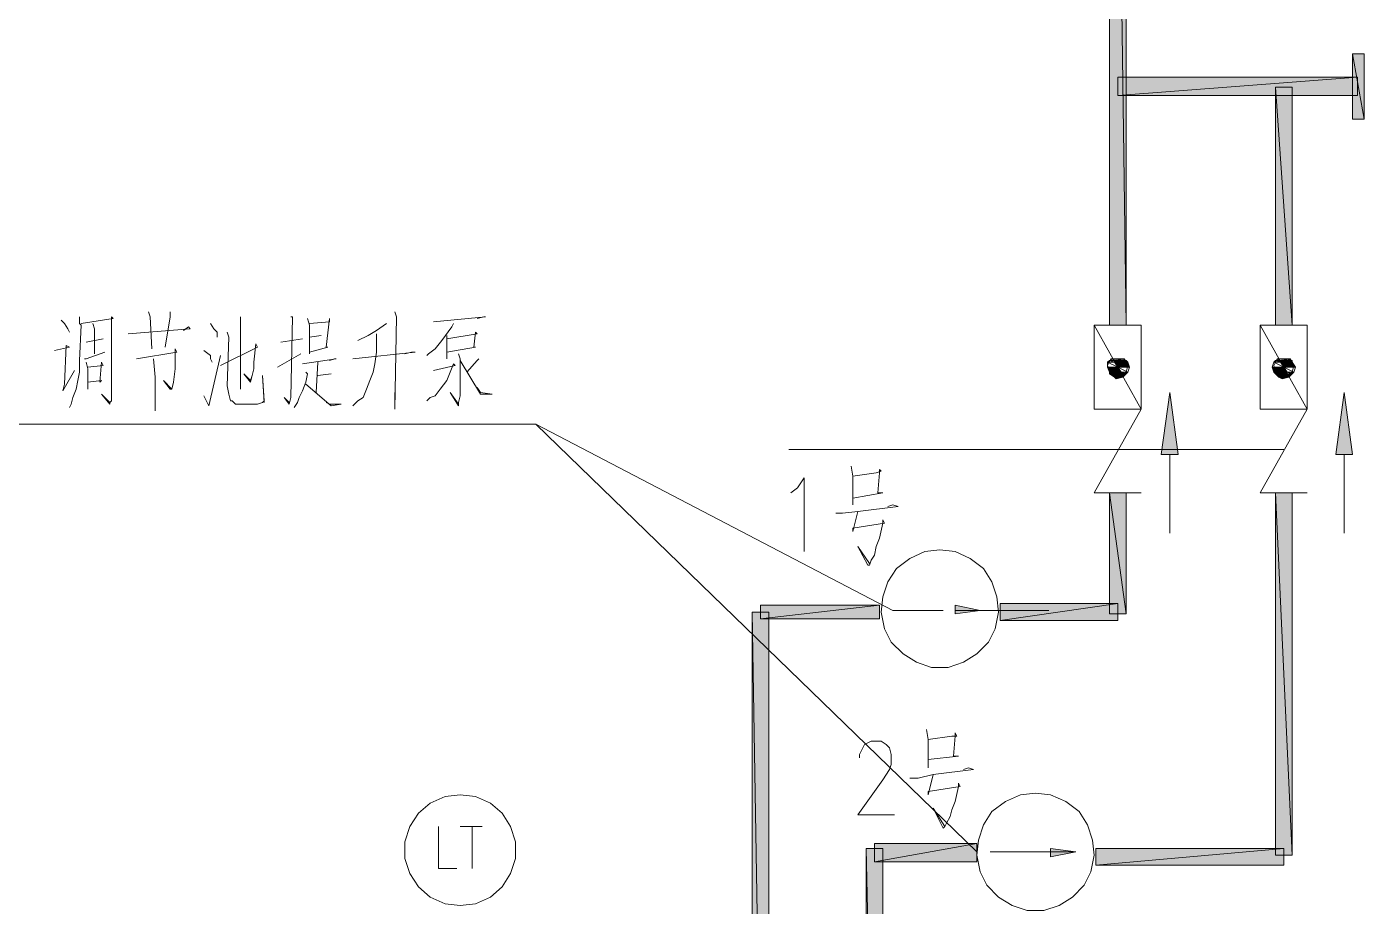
# Model space of a CAD drawing. Extents: x 2439 to 2860, y 496 to 788.
# Drawn here: x 2544 to 2599.7, y 646.3 to 682.9 of the extents above; entities that cross this region are included whole.
import ezdxf

# ---------------------------------------------------------------- set-up
doc = ezdxf.new("R2010")
doc.units = 0
doc.header["$LTSCALE"] = 15
doc.header["$MEASUREMENT"] = 0
doc.layers.get('0').update_dxf_attribs({"linetype": 'CONTINUOUS'})

msp = doc.modelspace()

# ---------------------------------------------------------------- hatches: boundary and pattern name
h = msp.add_hatch(color=0)
edge = h.paths.add_edge_path(flags=0)
edge.add_spline(control_points=[(2589.045, 670.458), (2589.045, 670.458), (2589.743, 670.458), (2589.743, 670.458), (2589.743, 670.458), (2589.045, 721.099), (2589.045, 721.099), (2589.045, 721.099), (2589.045, 670.458), (2589.045, 670.458)], knot_values=[0, 0, 0, 0, 1, 1, 1, 2, 2, 2, 3, 3, 3, 3], degree=3, periodic=0)
edge = h.paths.add_edge_path(flags=0)
edge.add_spline(control_points=[(2589.743, 670.458), (2589.743, 670.458), (2589.045, 721.099), (2589.045, 721.099), (2589.045, 721.099), (2589.743, 721.099), (2589.743, 721.099), (2589.743, 721.099), (2589.743, 670.458), (2589.743, 670.458)], knot_values=[0, 0, 0, 0, 1, 1, 1, 2, 2, 2, 3, 3, 3, 3], degree=3, periodic=0)
h = msp.add_hatch(color=0)
edge = h.paths.add_edge_path(flags=0)
edge.add_spline(control_points=[(2599.662, 681.773), (2599.662, 681.773), (2599.173, 681.773), (2599.173, 681.773), (2599.173, 681.773), (2599.662, 679.049), (2599.662, 679.049), (2599.662, 679.049), (2599.662, 681.773), (2599.662, 681.773)], knot_values=[0, 0, 0, 0, 1, 1, 1, 2, 2, 2, 3, 3, 3, 3], degree=3, periodic=0)
edge = h.paths.add_edge_path(flags=0)
edge.add_spline(control_points=[(2599.173, 681.773), (2599.173, 681.773), (2599.662, 679.049), (2599.662, 679.049), (2599.662, 679.049), (2599.173, 679.049), (2599.173, 679.049), (2599.173, 679.049), (2599.173, 681.773), (2599.173, 681.773)], knot_values=[0, 0, 0, 0, 1, 1, 1, 2, 2, 2, 3, 3, 3, 3], degree=3, periodic=0)
h = msp.add_hatch(color=0)
edge = h.paths.add_edge_path(flags=0)
edge.add_spline(control_points=[(2599.382, 680.027), (2599.382, 680.027), (2599.382, 680.795), (2599.382, 680.795), (2599.382, 680.795), (2589.394, 680.027), (2589.394, 680.027), (2589.394, 680.027), (2599.382, 680.027), (2599.382, 680.027)], knot_values=[0, 0, 0, 0, 1, 1, 1, 2, 2, 2, 3, 3, 3, 3], degree=3, periodic=0)
edge = h.paths.add_edge_path(flags=0)
edge.add_spline(control_points=[(2599.382, 680.795), (2599.382, 680.795), (2589.394, 680.027), (2589.394, 680.027), (2589.394, 680.027), (2589.394, 680.795), (2589.394, 680.795), (2589.394, 680.795), (2599.382, 680.795), (2599.382, 680.795)], knot_values=[0, 0, 0, 0, 1, 1, 1, 2, 2, 2, 3, 3, 3, 3], degree=3, periodic=0)
h = msp.add_hatch(color=0)
edge = h.paths.add_edge_path(flags=0)
edge.add_spline(control_points=[(2595.96, 670.458), (2595.96, 670.458), (2596.658, 670.458), (2596.658, 670.458), (2596.658, 670.458), (2595.96, 680.376), (2595.96, 680.376), (2595.96, 680.376), (2595.96, 670.458), (2595.96, 670.458)], knot_values=[0, 0, 0, 0, 1, 1, 1, 2, 2, 2, 3, 3, 3, 3], degree=3, periodic=0)
edge = h.paths.add_edge_path(flags=0)
edge.add_spline(control_points=[(2596.658, 670.458), (2596.658, 670.458), (2595.96, 680.376), (2595.96, 680.376), (2595.96, 680.376), (2596.658, 680.376), (2596.658, 680.376), (2596.658, 680.376), (2596.658, 670.458), (2596.658, 670.458)], knot_values=[0, 0, 0, 0, 1, 1, 1, 2, 2, 2, 3, 3, 3, 3], degree=3, periodic=0)
h = msp.add_hatch(color=0)
edge = h.paths.add_edge_path(flags=0)
edge.add_spline(control_points=[(2589.045, 668.991), (2589.045, 668.991), (2589.254, 668.991), (2589.254, 668.991), (2589.254, 668.991), (2589.184, 669.061), (2589.184, 669.061), (2589.184, 669.061), (2589.045, 668.991), (2589.045, 668.991)], knot_values=[0, 0, 0, 0, 1, 1, 1, 2, 2, 2, 3, 3, 3, 3], degree=3, periodic=0)
edge = h.paths.add_edge_path(flags=0)
edge.add_spline(control_points=[(2589.254, 668.991), (2589.254, 668.991), (2589.184, 669.061), (2589.184, 669.061), (2589.184, 669.061), (2589.743, 668.991), (2589.743, 668.991), (2589.743, 668.991), (2589.254, 668.991), (2589.254, 668.991)], knot_values=[0, 0, 0, 0, 1, 1, 1, 2, 2, 2, 3, 3, 3, 3], degree=3, periodic=0)
edge = h.paths.add_edge_path(flags=0)
edge.add_spline(control_points=[(2589.184, 669.061), (2589.184, 669.061), (2589.743, 668.991), (2589.743, 668.991), (2589.743, 668.991), (2589.603, 669.061), (2589.603, 669.061), (2589.603, 669.061), (2589.184, 669.061), (2589.184, 669.061)], knot_values=[0, 0, 0, 0, 1, 1, 1, 2, 2, 2, 3, 3, 3, 3], degree=3, periodic=0)
h = msp.add_hatch(color=0)
edge = h.paths.add_edge_path(flags=0)
edge.add_spline(control_points=[(2595.96, 668.991), (2595.96, 668.991), (2596.099, 668.991), (2596.099, 668.991), (2596.099, 668.991), (2596.099, 669.061), (2596.099, 669.061), (2596.099, 669.061), (2595.96, 668.991), (2595.96, 668.991)], knot_values=[0, 0, 0, 0, 1, 1, 1, 2, 2, 2, 3, 3, 3, 3], degree=3, periodic=0)
edge = h.paths.add_edge_path(flags=0)
edge.add_spline(control_points=[(2596.099, 668.991), (2596.099, 668.991), (2596.099, 669.061), (2596.099, 669.061), (2596.099, 669.061), (2596.658, 668.991), (2596.658, 668.991), (2596.658, 668.991), (2596.099, 668.991), (2596.099, 668.991)], knot_values=[0, 0, 0, 0, 1, 1, 1, 2, 2, 2, 3, 3, 3, 3], degree=3, periodic=0)
edge = h.paths.add_edge_path(flags=0)
edge.add_spline(control_points=[(2596.099, 669.061), (2596.099, 669.061), (2596.658, 668.991), (2596.658, 668.991), (2596.658, 668.991), (2596.449, 669.061), (2596.449, 669.061), (2596.449, 669.061), (2596.099, 669.061), (2596.099, 669.061)], knot_values=[0, 0, 0, 0, 1, 1, 1, 2, 2, 2, 3, 3, 3, 3], degree=3, periodic=0)
h = msp.add_hatch(color=0)
edge = h.paths.add_edge_path(flags=0)
edge.add_spline(control_points=[(2589.045, 668.502), (2589.045, 668.502), (2589.534, 668.502), (2589.534, 668.502), (2589.534, 668.502), (2588.975, 668.711), (2588.975, 668.711), (2588.975, 668.711), (2589.045, 668.502), (2589.045, 668.502)], knot_values=[0, 0, 0, 0, 1, 1, 1, 2, 2, 2, 3, 3, 3, 3], degree=3, periodic=0)
edge = h.paths.add_edge_path(flags=0)
edge.add_spline(control_points=[(2589.534, 668.502), (2589.534, 668.502), (2588.975, 668.711), (2588.975, 668.711), (2588.975, 668.711), (2589.394, 668.711), (2589.394, 668.711), (2589.394, 668.711), (2589.534, 668.502), (2589.534, 668.502)], knot_values=[0, 0, 0, 0, 1, 1, 1, 2, 2, 2, 3, 3, 3, 3], degree=3, periodic=0)
h = msp.add_hatch(color=0)
edge = h.paths.add_edge_path(flags=0)
edge.add_spline(control_points=[(2589.045, 668.432), (2589.045, 668.432), (2589.603, 668.432), (2589.603, 668.432), (2589.603, 668.432), (2589.045, 668.502), (2589.045, 668.502), (2589.045, 668.502), (2589.045, 668.432), (2589.045, 668.432)], knot_values=[0, 0, 0, 0, 1, 1, 1, 2, 2, 2, 3, 3, 3, 3], degree=3, periodic=0)
edge = h.paths.add_edge_path(flags=0)
edge.add_spline(control_points=[(2589.603, 668.432), (2589.603, 668.432), (2589.045, 668.502), (2589.045, 668.502), (2589.045, 668.502), (2589.534, 668.502), (2589.534, 668.502), (2589.534, 668.502), (2589.603, 668.432), (2589.603, 668.432)], knot_values=[0, 0, 0, 0, 1, 1, 1, 2, 2, 2, 3, 3, 3, 3], degree=3, periodic=0)
h = msp.add_hatch(color=0)
edge = h.paths.add_edge_path(flags=0)
edge.add_spline(control_points=[(2589.254, 668.921), (2589.254, 668.921), (2589.813, 668.921), (2589.813, 668.921), (2589.813, 668.921), (2589.254, 668.991), (2589.254, 668.991), (2589.254, 668.991), (2589.254, 668.921), (2589.254, 668.921)], knot_values=[0, 0, 0, 0, 1, 1, 1, 2, 2, 2, 3, 3, 3, 3], degree=3, periodic=0)
edge = h.paths.add_edge_path(flags=0)
edge.add_spline(control_points=[(2589.813, 668.921), (2589.813, 668.921), (2589.254, 668.991), (2589.254, 668.991), (2589.254, 668.991), (2589.743, 668.991), (2589.743, 668.991), (2589.743, 668.991), (2589.813, 668.921), (2589.813, 668.921)], knot_values=[0, 0, 0, 0, 1, 1, 1, 2, 2, 2, 3, 3, 3, 3], degree=3, periodic=0)
h = msp.add_hatch(color=0)
edge = h.paths.add_edge_path(flags=0)
edge.add_spline(control_points=[(2589.394, 668.711), (2589.394, 668.711), (2589.883, 668.711), (2589.883, 668.711), (2589.883, 668.711), (2589.254, 668.921), (2589.254, 668.921), (2589.254, 668.921), (2589.394, 668.711), (2589.394, 668.711)], knot_values=[0, 0, 0, 0, 1, 1, 1, 2, 2, 2, 3, 3, 3, 3], degree=3, periodic=0)
edge = h.paths.add_edge_path(flags=0)
edge.add_spline(control_points=[(2589.883, 668.711), (2589.883, 668.711), (2589.254, 668.921), (2589.254, 668.921), (2589.254, 668.921), (2589.813, 668.921), (2589.813, 668.921), (2589.813, 668.921), (2589.883, 668.711), (2589.883, 668.711)], knot_values=[0, 0, 0, 0, 1, 1, 1, 2, 2, 2, 3, 3, 3, 3], degree=3, periodic=0)
h = msp.add_hatch(color=0)
edge = h.paths.add_edge_path(flags=0)
edge.add_spline(control_points=[(2595.89, 668.502), (2595.89, 668.502), (2596.449, 668.502), (2596.449, 668.502), (2596.449, 668.502), (2595.82, 668.711), (2595.82, 668.711), (2595.82, 668.711), (2595.89, 668.502), (2595.89, 668.502)], knot_values=[0, 0, 0, 0, 1, 1, 1, 2, 2, 2, 3, 3, 3, 3], degree=3, periodic=0)
edge = h.paths.add_edge_path(flags=0)
edge.add_spline(control_points=[(2596.449, 668.502), (2596.449, 668.502), (2595.82, 668.711), (2595.82, 668.711), (2595.82, 668.711), (2596.309, 668.711), (2596.309, 668.711), (2596.309, 668.711), (2596.449, 668.502), (2596.449, 668.502)], knot_values=[0, 0, 0, 0, 1, 1, 1, 2, 2, 2, 3, 3, 3, 3], degree=3, periodic=0)
h = msp.add_hatch(color=0)
edge = h.paths.add_edge_path(flags=0)
edge.add_spline(control_points=[(2595.96, 668.432), (2595.96, 668.432), (2596.449, 668.432), (2596.449, 668.432), (2596.449, 668.432), (2595.89, 668.502), (2595.89, 668.502), (2595.89, 668.502), (2595.96, 668.432), (2595.96, 668.432)], knot_values=[0, 0, 0, 0, 1, 1, 1, 2, 2, 2, 3, 3, 3, 3], degree=3, periodic=0)
edge = h.paths.add_edge_path(flags=0)
edge.add_spline(control_points=[(2596.449, 668.432), (2596.449, 668.432), (2595.89, 668.502), (2595.89, 668.502), (2595.89, 668.502), (2596.449, 668.502), (2596.449, 668.502), (2596.449, 668.502), (2596.449, 668.432), (2596.449, 668.432)], knot_values=[0, 0, 0, 0, 1, 1, 1, 2, 2, 2, 3, 3, 3, 3], degree=3, periodic=0)
h = msp.add_hatch(color=0)
edge = h.paths.add_edge_path(flags=0)
edge.add_spline(control_points=[(2596.169, 668.921), (2596.169, 668.921), (2596.658, 668.921), (2596.658, 668.921), (2596.658, 668.921), (2596.099, 668.991), (2596.099, 668.991), (2596.099, 668.991), (2596.169, 668.921), (2596.169, 668.921)], knot_values=[0, 0, 0, 0, 1, 1, 1, 2, 2, 2, 3, 3, 3, 3], degree=3, periodic=0)
edge = h.paths.add_edge_path(flags=0)
edge.add_spline(control_points=[(2596.658, 668.921), (2596.658, 668.921), (2596.099, 668.991), (2596.099, 668.991), (2596.099, 668.991), (2596.658, 668.991), (2596.658, 668.991), (2596.658, 668.991), (2596.658, 668.921), (2596.658, 668.921)], knot_values=[0, 0, 0, 0, 1, 1, 1, 2, 2, 2, 3, 3, 3, 3], degree=3, periodic=0)
h = msp.add_hatch(color=0)
edge = h.paths.add_edge_path(flags=0)
edge.add_spline(control_points=[(2596.309, 668.711), (2596.309, 668.711), (2596.798, 668.711), (2596.798, 668.711), (2596.798, 668.711), (2596.169, 668.921), (2596.169, 668.921), (2596.169, 668.921), (2596.309, 668.711), (2596.309, 668.711)], knot_values=[0, 0, 0, 0, 1, 1, 1, 2, 2, 2, 3, 3, 3, 3], degree=3, periodic=0)
edge = h.paths.add_edge_path(flags=0)
edge.add_spline(control_points=[(2596.798, 668.711), (2596.798, 668.711), (2596.169, 668.921), (2596.169, 668.921), (2596.169, 668.921), (2596.658, 668.921), (2596.658, 668.921), (2596.658, 668.921), (2596.798, 668.711), (2596.798, 668.711)], knot_values=[0, 0, 0, 0, 1, 1, 1, 2, 2, 2, 3, 3, 3, 3], degree=3, periodic=0)
h = msp.add_hatch(color=0)
edge = h.paths.add_edge_path(flags=0)
edge.add_spline(control_points=[(2589.254, 668.292), (2589.254, 668.292), (2589.603, 668.292), (2589.603, 668.292), (2589.603, 668.292), (2589.045, 668.432), (2589.045, 668.432), (2589.045, 668.432), (2589.254, 668.292), (2589.254, 668.292)], knot_values=[0, 0, 0, 0, 1, 1, 1, 2, 2, 2, 3, 3, 3, 3], degree=3, periodic=0)
edge = h.paths.add_edge_path(flags=0)
edge.add_spline(control_points=[(2589.603, 668.292), (2589.603, 668.292), (2589.045, 668.432), (2589.045, 668.432), (2589.045, 668.432), (2589.603, 668.432), (2589.603, 668.432), (2589.603, 668.432), (2589.603, 668.292), (2589.603, 668.292)], knot_values=[0, 0, 0, 0, 1, 1, 1, 2, 2, 2, 3, 3, 3, 3], degree=3, periodic=0)
h = msp.add_hatch(color=0)
h.dxf.hatch_style = 2
h.paths.add_polyline_path([(2589.254, 668.292), (2589.603, 668.292), (2589.324, 668.222)])
h = msp.add_hatch(color=0)
h.dxf.hatch_style = 2
h.paths.add_polyline_path([(2589.603, 668.432), (2589.743, 668.432), (2589.603, 668.292)])
h = msp.add_hatch(color=0)
edge = h.paths.add_edge_path(flags=0)
edge.add_spline(control_points=[(2596.099, 668.292), (2596.099, 668.292), (2596.519, 668.292), (2596.519, 668.292), (2596.519, 668.292), (2595.96, 668.432), (2595.96, 668.432), (2595.96, 668.432), (2596.099, 668.292), (2596.099, 668.292)], knot_values=[0, 0, 0, 0, 1, 1, 1, 2, 2, 2, 3, 3, 3, 3], degree=3, periodic=0)
edge = h.paths.add_edge_path(flags=0)
edge.add_spline(control_points=[(2596.519, 668.292), (2596.519, 668.292), (2595.96, 668.432), (2595.96, 668.432), (2595.96, 668.432), (2596.449, 668.432), (2596.449, 668.432), (2596.449, 668.432), (2596.519, 668.292), (2596.519, 668.292)], knot_values=[0, 0, 0, 0, 1, 1, 1, 2, 2, 2, 3, 3, 3, 3], degree=3, periodic=0)
h = msp.add_hatch(color=0)
h.dxf.hatch_style = 2
h.paths.add_polyline_path([(2596.099, 668.292), (2596.519, 668.292), (2596.239, 668.222)])
h = msp.add_hatch(color=0)
h.dxf.hatch_style = 2
h.paths.add_polyline_path([(2596.449, 668.432), (2596.658, 668.432), (2596.519, 668.292)])
h = msp.add_hatch(color=0)
h.dxf.hatch_style = 2
h.paths.add_polyline_path([(2591.21, 665.079), (2591.559, 667.664), (2591.908, 665.079)])
h = msp.add_hatch(color=0)
h.dxf.hatch_style = 2
h.paths.add_polyline_path([(2598.474, 665.079), (2598.824, 667.664), (2599.173, 665.079)])
h = msp.add_hatch(color=0)
edge = h.paths.add_edge_path(flags=0)
edge.add_spline(control_points=[(2589.045, 658.443), (2589.045, 658.443), (2589.743, 658.443), (2589.743, 658.443), (2589.743, 658.443), (2589.045, 663.473), (2589.045, 663.473), (2589.045, 663.473), (2589.045, 658.443), (2589.045, 658.443)], knot_values=[0, 0, 0, 0, 1, 1, 1, 2, 2, 2, 3, 3, 3, 3], degree=3, periodic=0)
edge = h.paths.add_edge_path(flags=0)
edge.add_spline(control_points=[(2589.743, 658.443), (2589.743, 658.443), (2589.045, 663.473), (2589.045, 663.473), (2589.045, 663.473), (2589.743, 663.473), (2589.743, 663.473), (2589.743, 663.473), (2589.743, 658.443), (2589.743, 658.443)], knot_values=[0, 0, 0, 0, 1, 1, 1, 2, 2, 2, 3, 3, 3, 3], degree=3, periodic=0)
h = msp.add_hatch(color=0)
edge = h.paths.add_edge_path(flags=0)
edge.add_spline(control_points=[(2595.96, 648.385), (2595.96, 648.385), (2596.658, 648.385), (2596.658, 648.385), (2596.658, 648.385), (2595.96, 663.473), (2595.96, 663.473), (2595.96, 663.473), (2595.96, 648.385), (2595.96, 648.385)], knot_values=[0, 0, 0, 0, 1, 1, 1, 2, 2, 2, 3, 3, 3, 3], degree=3, periodic=0)
edge = h.paths.add_edge_path(flags=0)
edge.add_spline(control_points=[(2596.658, 648.385), (2596.658, 648.385), (2595.96, 663.473), (2595.96, 663.473), (2595.96, 663.473), (2596.658, 663.473), (2596.658, 663.473), (2596.658, 663.473), (2596.658, 648.385), (2596.658, 648.385)], knot_values=[0, 0, 0, 0, 1, 1, 1, 2, 2, 2, 3, 3, 3, 3], degree=3, periodic=0)
h = msp.add_hatch(color=0)
edge = h.paths.add_edge_path(flags=0)
edge.add_spline(control_points=[(2574.865, 658.513), (2574.865, 658.513), (2574.167, 658.513), (2574.167, 658.513), (2574.167, 658.513), (2574.865, 616.603), (2574.865, 616.603), (2574.865, 616.603), (2574.865, 658.513), (2574.865, 658.513)], knot_values=[0, 0, 0, 0, 1, 1, 1, 2, 2, 2, 3, 3, 3, 3], degree=3, periodic=0)
edge = h.paths.add_edge_path(flags=0)
edge.add_spline(control_points=[(2574.167, 658.513), (2574.167, 658.513), (2574.865, 616.603), (2574.865, 616.603), (2574.865, 616.603), (2574.167, 616.603), (2574.167, 616.603), (2574.167, 616.603), (2574.167, 658.513), (2574.167, 658.513)], knot_values=[0, 0, 0, 0, 1, 1, 1, 2, 2, 2, 3, 3, 3, 3], degree=3, periodic=0)
h = msp.add_hatch(color=0)
edge = h.paths.add_edge_path(flags=0)
edge.add_spline(control_points=[(2579.475, 658.234), (2579.475, 658.234), (2579.475, 658.793), (2579.475, 658.793), (2579.475, 658.793), (2574.516, 658.234), (2574.516, 658.234), (2574.516, 658.234), (2579.475, 658.234), (2579.475, 658.234)], knot_values=[0, 0, 0, 0, 1, 1, 1, 2, 2, 2, 3, 3, 3, 3], degree=3, periodic=0)
edge = h.paths.add_edge_path(flags=0)
edge.add_spline(control_points=[(2579.475, 658.793), (2579.475, 658.793), (2574.516, 658.234), (2574.516, 658.234), (2574.516, 658.234), (2574.516, 658.793), (2574.516, 658.793), (2574.516, 658.793), (2579.475, 658.793), (2579.475, 658.793)], knot_values=[0, 0, 0, 0, 1, 1, 1, 2, 2, 2, 3, 3, 3, 3], degree=3, periodic=0)
h = msp.add_hatch(color=0)
edge = h.paths.add_edge_path(flags=0)
edge.add_spline(control_points=[(2582.618, 658.793), (2582.618, 658.793), (2582.618, 658.583), (2582.618, 658.583), (2582.618, 658.583), (2583.666, 658.583), (2583.666, 658.583), (2583.666, 658.583), (2582.618, 658.793), (2582.618, 658.793)], knot_values=[0, 0, 0, 0, 1, 1, 1, 2, 2, 2, 3, 3, 3, 3], degree=3, periodic=0)
edge = h.paths.add_edge_path(flags=0)
edge.add_spline(control_points=[(2582.618, 658.583), (2582.618, 658.583), (2583.666, 658.583), (2583.666, 658.583), (2583.666, 658.583), (2582.618, 658.443), (2582.618, 658.443), (2582.618, 658.443), (2582.618, 658.583), (2582.618, 658.583)], knot_values=[0, 0, 0, 0, 1, 1, 1, 2, 2, 2, 3, 3, 3, 3], degree=3, periodic=0)
h = msp.add_hatch(color=0)
edge = h.paths.add_edge_path(flags=0)
edge.add_spline(control_points=[(2589.394, 658.164), (2589.394, 658.164), (2589.394, 658.863), (2589.394, 658.863), (2589.394, 658.863), (2584.504, 658.164), (2584.504, 658.164), (2584.504, 658.164), (2589.394, 658.164), (2589.394, 658.164)], knot_values=[0, 0, 0, 0, 1, 1, 1, 2, 2, 2, 3, 3, 3, 3], degree=3, periodic=0)
edge = h.paths.add_edge_path(flags=0)
edge.add_spline(control_points=[(2589.394, 658.863), (2589.394, 658.863), (2584.504, 658.164), (2584.504, 658.164), (2584.504, 658.164), (2584.504, 658.863), (2584.504, 658.863), (2584.504, 658.863), (2589.394, 658.863), (2589.394, 658.863)], knot_values=[0, 0, 0, 0, 1, 1, 1, 2, 2, 2, 3, 3, 3, 3], degree=3, periodic=0)
h = msp.add_hatch(color=0)
edge = h.paths.add_edge_path(flags=0)
edge.add_spline(control_points=[(2579.615, 648.664), (2579.615, 648.664), (2578.916, 648.664), (2578.916, 648.664), (2578.916, 648.664), (2579.615, 616.603), (2579.615, 616.603), (2579.615, 616.603), (2579.615, 648.664), (2579.615, 648.664)], knot_values=[0, 0, 0, 0, 1, 1, 1, 2, 2, 2, 3, 3, 3, 3], degree=3, periodic=0)
edge = h.paths.add_edge_path(flags=0)
edge.add_spline(control_points=[(2578.916, 648.664), (2578.916, 648.664), (2579.615, 616.603), (2579.615, 616.603), (2579.615, 616.603), (2578.916, 616.603), (2578.916, 616.603), (2578.916, 616.603), (2578.916, 648.664), (2578.916, 648.664)], knot_values=[0, 0, 0, 0, 1, 1, 1, 2, 2, 2, 3, 3, 3, 3], degree=3, periodic=0)
h = msp.add_hatch(color=0)
edge = h.paths.add_edge_path(flags=0)
edge.add_spline(control_points=[(2583.526, 648.106), (2583.526, 648.106), (2583.526, 648.874), (2583.526, 648.874), (2583.526, 648.874), (2579.266, 648.106), (2579.266, 648.106), (2579.266, 648.106), (2583.526, 648.106), (2583.526, 648.106)], knot_values=[0, 0, 0, 0, 1, 1, 1, 2, 2, 2, 3, 3, 3, 3], degree=3, periodic=0)
edge = h.paths.add_edge_path(flags=0)
edge.add_spline(control_points=[(2583.526, 648.874), (2583.526, 648.874), (2579.266, 648.106), (2579.266, 648.106), (2579.266, 648.106), (2579.266, 648.874), (2579.266, 648.874), (2579.266, 648.874), (2583.526, 648.874), (2583.526, 648.874)], knot_values=[0, 0, 0, 0, 1, 1, 1, 2, 2, 2, 3, 3, 3, 3], degree=3, periodic=0)
h = msp.add_hatch(color=0)
edge = h.paths.add_edge_path(flags=0)
edge.add_spline(control_points=[(2586.6, 648.664), (2586.6, 648.664), (2586.6, 648.525), (2586.6, 648.525), (2586.6, 648.525), (2587.648, 648.525), (2587.648, 648.525), (2587.648, 648.525), (2586.6, 648.664), (2586.6, 648.664)], knot_values=[0, 0, 0, 0, 1, 1, 1, 2, 2, 2, 3, 3, 3, 3], degree=3, periodic=0)
edge = h.paths.add_edge_path(flags=0)
edge.add_spline(control_points=[(2586.6, 648.525), (2586.6, 648.525), (2587.648, 648.525), (2587.648, 648.525), (2587.648, 648.525), (2586.6, 648.315), (2586.6, 648.315), (2586.6, 648.315), (2586.6, 648.525), (2586.6, 648.525)], knot_values=[0, 0, 0, 0, 1, 1, 1, 2, 2, 2, 3, 3, 3, 3], degree=3, periodic=0)
h = msp.add_hatch(color=0)
edge = h.paths.add_edge_path(flags=0)
edge.add_spline(control_points=[(2588.486, 648.664), (2588.486, 648.664), (2588.486, 647.966), (2588.486, 647.966), (2588.486, 647.966), (2596.309, 648.664), (2596.309, 648.664), (2596.309, 648.664), (2588.486, 648.664), (2588.486, 648.664)], knot_values=[0, 0, 0, 0, 1, 1, 1, 2, 2, 2, 3, 3, 3, 3], degree=3, periodic=0)
edge = h.paths.add_edge_path(flags=0)
edge.add_spline(control_points=[(2588.486, 647.966), (2588.486, 647.966), (2596.309, 648.664), (2596.309, 648.664), (2596.309, 648.664), (2596.309, 647.966), (2596.309, 647.966), (2596.309, 647.966), (2588.486, 647.966), (2588.486, 647.966)], knot_values=[0, 0, 0, 0, 1, 1, 1, 2, 2, 2, 3, 3, 3, 3], degree=3, periodic=0)

# ---------------------------------------------------------------- linework, layer by layer
at = {"color": 0, "lineweight": 5}
for points in [[(2546.157, 670.807), (2546.157, 670.528), (2546.227, 670.458), (2546.157, 668.991), (2546.157, 668.851), (2546.157, 668.502), (2546.087, 668.153), (2546.017, 667.803), (2545.877, 667.454), (2545.807, 667.175), (2545.738, 667.035)], [(2546.227, 670.528), (2547.554, 670.737), (2547.484, 670.807), (2547.484, 670.597), (2547.484, 668.083), (2547.484, 667.803), (2547.484, 667.524), (2547.484, 667.314), (2547.414, 667.245), (2547.414, 667.175), (2547.065, 667.594), (2547.414, 667.245)], [(2549.021, 671.016), (2549.09, 670.807), (2549.16, 669.48)], [(2549.929, 671.016), (2549.929, 670.807), (2549.719, 669.55)], [(2552.862, 670.807), (2552.862, 670.597), (2552.862, 667.803), (2552.862, 668.013), (2552.862, 668.292)], [(2554.958, 670.807), (2555.028, 670.807), (2554.958, 667.454), (2554.888, 667.175), (2554.678, 667.454), (2554.888, 667.245)], [(2555.656, 670.737), (2555.726, 670.458), (2555.726, 669.829), (2555.726, 669.27), (2555.726, 669.34), (2556.494, 669.55), (2556.425, 669.55), (2556.564, 670.737), (2556.564, 670.597), (2555.726, 670.528)], [(2559.288, 671.016), (2559.358, 670.807), (2559.358, 670.807), (2559.288, 666.965), (2559.288, 667.175), (2559.288, 667.664)], [(2560.895, 670.597), (2563.06, 670.807), (2562.991, 670.807), (2562.711, 670.737)], [(2545.388, 670.667), (2545.528, 670.528), (2545.668, 670.318), (2545.738, 670.178)], [(2546.715, 670.528), (2546.785, 670.318), (2546.785, 669.27)], [(2550.487, 670.248), (2550.697, 670.388), (2550.767, 670.318), (2548.182, 670.108)], [(2551.605, 670.528), (2551.745, 670.318), (2551.884, 670.178), (2551.884, 669.969)], [(2552.303, 670.178), (2552.373, 669.969), (2552.303, 667.943), (2552.373, 667.594), (2552.443, 667.314), (2552.513, 667.314), (2552.653, 667.175), (2552.862, 667.175), (2553.212, 667.175), (2553.561, 667.175), (2553.77, 667.245), (2553.84, 667.314), (2553.77, 668.362), (2553.84, 667.245)], [(2558.939, 670.528), (2558.52, 670.248), (2558.171, 670.039), (2557.752, 669.829)], [(2561.733, 670.528), (2561.663, 670.388), (2561.244, 669.829), (2560.965, 669.48), (2560.685, 669.27), (2560.616, 669.2)], [(2561.454, 670.039), (2561.454, 669.061), (2561.454, 669.34), (2562.641, 669.55), (2562.571, 669.55), (2562.641, 670.178), (2562.711, 670.108), (2561.454, 669.899)], [(2590.372, 670.458), (2590.372, 666.965), (2588.416, 666.965), (2588.416, 670.458)], [(2590.372, 663.473), (2588.416, 663.473), (2590.372, 666.965), (2588.416, 670.458), (2590.372, 670.458)], [(2595.331, 670.458), (2597.287, 670.458)], [(2595.331, 666.965), (2597.287, 666.965), (2595.331, 670.458)], [(2595.331, 666.965), (2595.331, 670.458)], [(2597.287, 666.965), (2597.287, 670.458)], [(2545.109, 669.41), (2545.738, 669.55), (2545.598, 669.619), (2545.528, 668.013), (2545.458, 667.734), (2545.947, 668.572)], [(2546.436, 669.759), (2547.135, 669.899)], [(2552.024, 668.781), (2553.561, 669.55), (2553.491, 669.689), (2553.421, 668.921), (2553.421, 668.642), (2553.351, 668.362), (2553.281, 668.083), (2553.002, 668.432), (2553.281, 668.153), (2553.351, 668.362)], [(2555.447, 669.899), (2554.539, 669.759)], [(2555.726, 669.969), (2556.215, 670.039)], [(2558.52, 670.108), (2558.52, 669.34), (2558.45, 668.851), (2558.38, 668.502), (2558.241, 668.153), (2558.101, 667.803), (2557.961, 667.454), (2557.752, 667.314), (2557.542, 667.105)], [(2546.366, 669.061), (2546.436, 669.061), (2547.204, 669.34)], [(2548.532, 669.061), (2550.208, 669.34), (2550.138, 669.48), (2550.138, 669.34), (2550.138, 668.642), (2550.068, 668.083), (2549.998, 667.803), (2549.929, 667.803), (2549.649, 668.153), (2549.998, 667.803)], [(2549.23, 669.061), (2549.3, 668.292), (2549.3, 667.594), (2549.3, 667.035), (2549.3, 666.895), (2549.3, 667.035), (2549.3, 667.314)], [(2551.326, 669.41), (2551.605, 669.2), (2551.605, 669.061), (2551.675, 668.921)], [(2551.326, 667.524), (2551.535, 667.105), (2552.024, 669.2)], [(2554.399, 668.711), (2555.377, 669.27)], [(2555.447, 668.851), (2556.844, 669.061), (2556.774, 669.061), (2556.564, 668.991)], [(2557.542, 669.061), (2560.127, 669.34), (2559.987, 669.34), (2559.708, 669.27)], [(2561.943, 669.27), (2562.013, 669.061), (2562.013, 667.524), (2561.943, 667.245), (2561.943, 667.105), (2561.594, 667.664), (2561.943, 667.175)], [(2562.781, 669.061), (2562.711, 668.991), (2562.292, 668.502)], [(2589.394, 669.061), (2589.114, 669.061), (2588.975, 668.781), (2589.045, 668.502), (2589.254, 668.292), (2589.534, 668.292), (2589.743, 668.502), (2589.813, 668.781), (2589.673, 669.061), (2589.394, 669.061)], [(2589.464, 669.061), (2589.184, 669.061), (2589.603, 669.061), (2589.464, 669.061)], [(2596.309, 669.061), (2596.03, 669.061), (2595.89, 668.781), (2595.96, 668.502), (2596.169, 668.292), (2596.449, 668.292), (2596.658, 668.502), (2596.728, 668.781), (2596.588, 669.061), (2596.309, 669.061)], [(2596.379, 669.061), (2596.099, 669.061), (2596.449, 669.061), (2596.379, 669.061)], [(2546.436, 668.921), (2546.506, 668.642), (2546.506, 667.803), (2546.506, 668.083), (2547.065, 668.153), (2546.995, 668.083), (2547.065, 668.921), (2547.135, 668.781), (2546.506, 668.711)], [(2555.586, 668.502), (2555.656, 668.432), (2555.586, 668.083), (2555.447, 667.734), (2555.307, 667.454), (2555.237, 667.245), (2555.097, 667.035)], [(2556.075, 668.921), (2556.006, 667.664)], [(2560.895, 668.572), (2561.803, 668.781), (2561.733, 668.851), (2561.594, 668.502), (2561.454, 668.153), (2561.174, 667.803), (2560.965, 667.524), (2560.755, 667.454), (2560.616, 667.314)], [(2562.013, 668.991), (2562.851, 667.594), (2563.34, 667.594), (2562.851, 667.664), (2562.711, 667.873)], [(2555.586, 668.013), (2556.634, 667.105), (2557.053, 667.175), (2556.564, 667.175), (2556.425, 667.245)], [(2556.075, 668.362), (2556.634, 668.432)], [(2589.254, 668.292), (2589.603, 668.292), (2589.324, 668.222), (2589.254, 668.292)], [(2589.603, 668.432), (2589.743, 668.432), (2589.603, 668.292), (2589.603, 668.432)], [(2596.099, 668.292), (2596.519, 668.292), (2596.239, 668.222), (2596.099, 668.292)], [(2596.449, 668.432), (2596.658, 668.432), (2596.519, 668.292), (2596.449, 668.432)], [(2591.21, 665.079), (2591.559, 667.664), (2591.908, 665.079), (2591.21, 665.079)], [(2598.474, 665.079), (2598.824, 667.664), (2599.173, 665.079), (2598.474, 665.079)], [(2597.287, 666.965), (2595.331, 663.473), (2597.287, 663.473)], [(2542.385, 666.337), (2565.156, 666.337)], [(2580.034, 658.583), (2565.156, 666.337), (2583.526, 648.525)], [(2596.309, 665.289), (2575.703, 665.289)], [(2578.288, 664.59), (2578.358, 664.171), (2578.358, 662.984), (2578.358, 663.263), (2579.615, 663.473), (2579.405, 663.473), (2579.475, 664.311), (2579.475, 664.451), (2579.545, 664.381), (2579.335, 664.311), (2578.358, 664.171)], [(2591.559, 661.796), (2591.559, 665.079)], [(2598.824, 661.796), (2598.824, 665.079)], [(2575.773, 663.473), (2576.052, 663.682), (2576.332, 664.101), (2576.332, 661.028)], [(2577.659, 662.634), (2577.938, 662.634), (2578.567, 662.704), (2580.243, 662.914), (2580.034, 662.984), (2579.824, 662.914)], [(2578.567, 662.704), (2578.358, 661.866), (2578.358, 662.006), (2579.685, 662.215), (2579.615, 662.355), (2579.615, 662.215), (2579.475, 661.587), (2579.335, 661.237), (2579.266, 660.888), (2579.126, 660.679), (2579.056, 660.469), (2578.986, 660.469), (2578.567, 661.237), (2579.056, 660.539)], [(2581.99, 661.098), (2581.361, 661.028), (2580.732, 660.749), (2580.174, 660.329), (2579.824, 659.771), (2579.615, 659.142), (2579.545, 658.513), (2579.685, 657.815), (2579.964, 657.256), (2580.453, 656.767), (2581.012, 656.418), (2581.64, 656.208), (2582.339, 656.208), (2582.968, 656.418), (2583.526, 656.767), (2584.015, 657.256), (2584.295, 657.815), (2584.434, 658.513), (2584.365, 659.142), (2584.155, 659.771), (2583.806, 660.329), (2583.247, 660.749), (2582.618, 661.028), (2581.99, 661.098)], [(2582.129, 658.583), (2580.034, 658.583)], [(2583.526, 658.583), (2585.482, 658.583)], [(2585.063, 658.583), (2586.53, 658.583)], [(2581.431, 653.624), (2581.501, 653.205), (2581.501, 652.017), (2581.501, 652.367), (2582.758, 652.506), (2582.549, 652.506), (2582.618, 653.344), (2582.618, 653.484), (2582.688, 653.344), (2582.479, 653.344), (2581.501, 653.205)], [(2578.637, 652.436), (2578.637, 652.576), (2578.777, 652.855), (2578.846, 652.995), (2579.126, 653.135), (2579.545, 653.135), (2579.755, 652.995), (2579.894, 652.855), (2579.964, 652.576), (2579.964, 652.157), (2579.894, 651.947), (2579.615, 651.528), (2578.567, 650.061), (2580.104, 650.061)], [(2580.732, 651.598), (2581.082, 651.598), (2581.71, 651.738), (2583.387, 651.947), (2583.177, 652.017), (2582.968, 651.947)], [(2581.71, 651.738), (2581.501, 650.9), (2581.501, 651.039), (2582.828, 651.249), (2582.758, 651.389), (2582.758, 651.249), (2582.618, 650.62), (2582.479, 650.271), (2582.409, 649.992), (2582.269, 649.712), (2582.199, 649.573), (2582.129, 649.503), (2581.71, 650.341), (2582.199, 649.573)], [(2562.013, 650.9), (2561.384, 650.83), (2560.755, 650.55), (2560.266, 650.131), (2559.917, 649.573), (2559.708, 648.944), (2559.708, 648.245), (2559.917, 647.617), (2560.266, 647.058), (2560.755, 646.639), (2561.384, 646.359), (2562.013, 646.29), (2562.641, 646.359), (2563.27, 646.639), (2563.759, 647.058), (2564.108, 647.617), (2564.318, 648.245), (2564.318, 648.944), (2564.108, 649.573), (2563.759, 650.131), (2563.27, 650.55), (2562.641, 650.83), (2562.013, 650.9)], [(2585.971, 650.97), (2585.343, 650.9), (2584.714, 650.62), (2584.155, 650.201), (2583.806, 649.642), (2583.596, 649.014), (2583.526, 648.385), (2583.666, 647.687), (2583.946, 647.128), (2584.434, 646.639), (2584.993, 646.29), (2585.622, 646.08), (2586.32, 646.08), (2586.949, 646.29), (2587.508, 646.639), (2587.997, 647.128), (2588.276, 647.687), (2588.416, 648.385), (2588.346, 649.014), (2588.137, 649.642), (2587.787, 650.201), (2587.228, 650.62), (2586.6, 650.9), (2585.971, 650.97)], [(2561.105, 649.573), (2561.105, 647.826), (2561.873, 647.826)], [(2562.013, 649.573), (2562.921, 649.573)], [(2562.502, 649.573), (2562.502, 647.826)], [(2586.181, 648.525), (2584.085, 648.525)], [(2585.133, 648.525), (2586.6, 648.525)]]:
    msp.add_lwpolyline(points, dxfattribs=at)
for points in [[(2589.045, 670.458), (2589.045, 670.458), (2589.743, 670.458), (2589.743, 670.458), (2589.743, 670.458), (2589.045, 721.099), (2589.045, 721.099), (2589.045, 721.099), (2589.045, 670.458), (2589.045, 670.458)], [(2589.743, 670.458), (2589.743, 670.458), (2589.045, 721.099), (2589.045, 721.099), (2589.045, 721.099), (2589.743, 721.099), (2589.743, 721.099), (2589.743, 721.099), (2589.743, 670.458), (2589.743, 670.458)], [(2599.662, 681.773), (2599.662, 681.773), (2599.173, 681.773), (2599.173, 681.773), (2599.173, 681.773), (2599.662, 679.049), (2599.662, 679.049), (2599.662, 679.049), (2599.662, 681.773), (2599.662, 681.773)], [(2599.173, 681.773), (2599.173, 681.773), (2599.662, 679.049), (2599.662, 679.049), (2599.662, 679.049), (2599.173, 679.049), (2599.173, 679.049), (2599.173, 679.049), (2599.173, 681.773), (2599.173, 681.773)], [(2599.382, 680.027), (2599.382, 680.027), (2599.382, 680.795), (2599.382, 680.795), (2599.382, 680.795), (2589.394, 680.027), (2589.394, 680.027), (2589.394, 680.027), (2599.382, 680.027), (2599.382, 680.027)], [(2599.382, 680.795), (2599.382, 680.795), (2589.394, 680.027), (2589.394, 680.027), (2589.394, 680.027), (2589.394, 680.795), (2589.394, 680.795), (2589.394, 680.795), (2599.382, 680.795), (2599.382, 680.795)], [(2595.96, 670.458), (2595.96, 670.458), (2596.658, 670.458), (2596.658, 670.458), (2596.658, 670.458), (2595.96, 680.376), (2595.96, 680.376), (2595.96, 680.376), (2595.96, 670.458), (2595.96, 670.458)], [(2596.658, 670.458), (2596.658, 670.458), (2595.96, 680.376), (2595.96, 680.376), (2595.96, 680.376), (2596.658, 680.376), (2596.658, 680.376), (2596.658, 680.376), (2596.658, 670.458), (2596.658, 670.458)], [(2589.045, 668.991), (2589.045, 668.991), (2589.254, 668.991), (2589.254, 668.991), (2589.254, 668.991), (2589.184, 669.061), (2589.184, 669.061), (2589.184, 669.061), (2589.045, 668.991), (2589.045, 668.991)], [(2589.254, 668.991), (2589.254, 668.991), (2589.184, 669.061), (2589.184, 669.061), (2589.184, 669.061), (2589.743, 668.991), (2589.743, 668.991), (2589.743, 668.991), (2589.254, 668.991), (2589.254, 668.991)], [(2589.184, 669.061), (2589.184, 669.061), (2589.743, 668.991), (2589.743, 668.991), (2589.743, 668.991), (2589.603, 669.061), (2589.603, 669.061), (2589.603, 669.061), (2589.184, 669.061), (2589.184, 669.061)], [(2595.96, 668.991), (2595.96, 668.991), (2596.099, 668.991), (2596.099, 668.991), (2596.099, 668.991), (2596.099, 669.061), (2596.099, 669.061), (2596.099, 669.061), (2595.96, 668.991), (2595.96, 668.991)], [(2596.099, 668.991), (2596.099, 668.991), (2596.099, 669.061), (2596.099, 669.061), (2596.099, 669.061), (2596.658, 668.991), (2596.658, 668.991), (2596.658, 668.991), (2596.099, 668.991), (2596.099, 668.991)], [(2596.099, 669.061), (2596.099, 669.061), (2596.658, 668.991), (2596.658, 668.991), (2596.658, 668.991), (2596.449, 669.061), (2596.449, 669.061), (2596.449, 669.061), (2596.099, 669.061), (2596.099, 669.061)], [(2588.975, 668.921), (2588.975, 668.921), (2589.254, 668.921), (2589.254, 668.921), (2589.254, 668.921), (2589.045, 668.991), (2589.045, 668.991), (2589.045, 668.991), (2588.975, 668.921), (2588.975, 668.921)], [(2588.975, 668.711), (2588.975, 668.711), (2589.394, 668.711), (2589.394, 668.711), (2589.394, 668.711), (2588.975, 668.921), (2588.975, 668.921), (2588.975, 668.921), (2588.975, 668.711), (2588.975, 668.711)], [(2589.394, 668.711), (2589.394, 668.711), (2588.975, 668.921), (2588.975, 668.921), (2588.975, 668.921), (2589.254, 668.921), (2589.254, 668.921), (2589.254, 668.921), (2589.394, 668.711), (2589.394, 668.711)], [(2589.045, 668.502), (2589.045, 668.502), (2589.534, 668.502), (2589.534, 668.502), (2589.534, 668.502), (2588.975, 668.711), (2588.975, 668.711), (2588.975, 668.711), (2589.045, 668.502), (2589.045, 668.502)], [(2589.534, 668.502), (2589.534, 668.502), (2588.975, 668.711), (2588.975, 668.711), (2588.975, 668.711), (2589.394, 668.711), (2589.394, 668.711), (2589.394, 668.711), (2589.534, 668.502), (2589.534, 668.502)], [(2589.254, 668.921), (2589.254, 668.921), (2589.045, 668.991), (2589.045, 668.991), (2589.045, 668.991), (2589.254, 668.991), (2589.254, 668.991), (2589.254, 668.991), (2589.254, 668.921), (2589.254, 668.921)], [(2589.045, 668.432), (2589.045, 668.432), (2589.603, 668.432), (2589.603, 668.432), (2589.603, 668.432), (2589.045, 668.502), (2589.045, 668.502), (2589.045, 668.502), (2589.045, 668.432), (2589.045, 668.432)], [(2589.603, 668.432), (2589.603, 668.432), (2589.045, 668.502), (2589.045, 668.502), (2589.045, 668.502), (2589.534, 668.502), (2589.534, 668.502), (2589.534, 668.502), (2589.603, 668.432), (2589.603, 668.432)], [(2589.254, 668.921), (2589.254, 668.921), (2589.813, 668.921), (2589.813, 668.921), (2589.813, 668.921), (2589.254, 668.991), (2589.254, 668.991), (2589.254, 668.991), (2589.254, 668.921), (2589.254, 668.921)], [(2589.813, 668.921), (2589.813, 668.921), (2589.254, 668.991), (2589.254, 668.991), (2589.254, 668.991), (2589.743, 668.991), (2589.743, 668.991), (2589.743, 668.991), (2589.813, 668.921), (2589.813, 668.921)], [(2589.394, 668.711), (2589.394, 668.711), (2589.883, 668.711), (2589.883, 668.711), (2589.883, 668.711), (2589.254, 668.921), (2589.254, 668.921), (2589.254, 668.921), (2589.394, 668.711), (2589.394, 668.711)], [(2589.883, 668.711), (2589.883, 668.711), (2589.254, 668.921), (2589.254, 668.921), (2589.254, 668.921), (2589.813, 668.921), (2589.813, 668.921), (2589.813, 668.921), (2589.883, 668.711), (2589.883, 668.711)], [(2589.534, 668.502), (2589.534, 668.502), (2589.813, 668.502), (2589.813, 668.502), (2589.813, 668.502), (2589.394, 668.711), (2589.394, 668.711), (2589.394, 668.711), (2589.534, 668.502), (2589.534, 668.502)], [(2589.813, 668.502), (2589.813, 668.502), (2589.394, 668.711), (2589.394, 668.711), (2589.394, 668.711), (2589.883, 668.711), (2589.883, 668.711), (2589.883, 668.711), (2589.813, 668.502), (2589.813, 668.502)], [(2589.603, 668.432), (2589.603, 668.432), (2589.743, 668.432), (2589.743, 668.432), (2589.743, 668.432), (2589.534, 668.502), (2589.534, 668.502), (2589.534, 668.502), (2589.603, 668.432), (2589.603, 668.432)], [(2589.743, 668.432), (2589.743, 668.432), (2589.534, 668.502), (2589.534, 668.502), (2589.534, 668.502), (2589.813, 668.502), (2589.813, 668.502), (2589.813, 668.502), (2589.743, 668.432), (2589.743, 668.432)], [(2595.82, 668.711), (2595.82, 668.711), (2596.309, 668.711), (2596.309, 668.711), (2596.309, 668.711), (2595.89, 668.921), (2595.89, 668.921), (2595.89, 668.921), (2595.82, 668.711), (2595.82, 668.711)], [(2595.89, 668.502), (2595.89, 668.502), (2596.449, 668.502), (2596.449, 668.502), (2596.449, 668.502), (2595.82, 668.711), (2595.82, 668.711), (2595.82, 668.711), (2595.89, 668.502), (2595.89, 668.502)], [(2596.449, 668.502), (2596.449, 668.502), (2595.82, 668.711), (2595.82, 668.711), (2595.82, 668.711), (2596.309, 668.711), (2596.309, 668.711), (2596.309, 668.711), (2596.449, 668.502), (2596.449, 668.502)], [(2595.89, 668.921), (2595.89, 668.921), (2596.169, 668.921), (2596.169, 668.921), (2596.169, 668.921), (2595.96, 668.991), (2595.96, 668.991), (2595.96, 668.991), (2595.89, 668.921), (2595.89, 668.921)], [(2596.309, 668.711), (2596.309, 668.711), (2595.89, 668.921), (2595.89, 668.921), (2595.89, 668.921), (2596.169, 668.921), (2596.169, 668.921), (2596.169, 668.921), (2596.309, 668.711), (2596.309, 668.711)], [(2595.96, 668.432), (2595.96, 668.432), (2596.449, 668.432), (2596.449, 668.432), (2596.449, 668.432), (2595.89, 668.502), (2595.89, 668.502), (2595.89, 668.502), (2595.96, 668.432), (2595.96, 668.432)], [(2596.449, 668.432), (2596.449, 668.432), (2595.89, 668.502), (2595.89, 668.502), (2595.89, 668.502), (2596.449, 668.502), (2596.449, 668.502), (2596.449, 668.502), (2596.449, 668.432), (2596.449, 668.432)], [(2596.169, 668.921), (2596.169, 668.921), (2595.96, 668.991), (2595.96, 668.991), (2595.96, 668.991), (2596.099, 668.991), (2596.099, 668.991), (2596.099, 668.991), (2596.169, 668.921), (2596.169, 668.921)], [(2596.169, 668.921), (2596.169, 668.921), (2596.658, 668.921), (2596.658, 668.921), (2596.658, 668.921), (2596.099, 668.991), (2596.099, 668.991), (2596.099, 668.991), (2596.169, 668.921), (2596.169, 668.921)], [(2596.658, 668.921), (2596.658, 668.921), (2596.099, 668.991), (2596.099, 668.991), (2596.099, 668.991), (2596.658, 668.991), (2596.658, 668.991), (2596.658, 668.991), (2596.658, 668.921), (2596.658, 668.921)], [(2596.309, 668.711), (2596.309, 668.711), (2596.798, 668.711), (2596.798, 668.711), (2596.798, 668.711), (2596.169, 668.921), (2596.169, 668.921), (2596.169, 668.921), (2596.309, 668.711), (2596.309, 668.711)], [(2596.798, 668.711), (2596.798, 668.711), (2596.169, 668.921), (2596.169, 668.921), (2596.169, 668.921), (2596.658, 668.921), (2596.658, 668.921), (2596.658, 668.921), (2596.798, 668.711), (2596.798, 668.711)], [(2596.449, 668.502), (2596.449, 668.502), (2596.728, 668.502), (2596.728, 668.502), (2596.728, 668.502), (2596.309, 668.711), (2596.309, 668.711), (2596.309, 668.711), (2596.449, 668.502), (2596.449, 668.502)], [(2596.728, 668.502), (2596.728, 668.502), (2596.309, 668.711), (2596.309, 668.711), (2596.309, 668.711), (2596.798, 668.711), (2596.798, 668.711), (2596.798, 668.711), (2596.728, 668.502), (2596.728, 668.502)], [(2596.449, 668.432), (2596.449, 668.432), (2596.658, 668.432), (2596.658, 668.432), (2596.658, 668.432), (2596.449, 668.502), (2596.449, 668.502), (2596.449, 668.502), (2596.449, 668.432), (2596.449, 668.432)], [(2596.658, 668.432), (2596.658, 668.432), (2596.449, 668.502), (2596.449, 668.502), (2596.449, 668.502), (2596.728, 668.502), (2596.728, 668.502), (2596.728, 668.502), (2596.658, 668.432), (2596.658, 668.432)], [(2589.254, 668.292), (2589.254, 668.292), (2589.603, 668.292), (2589.603, 668.292), (2589.603, 668.292), (2589.045, 668.432), (2589.045, 668.432), (2589.045, 668.432), (2589.254, 668.292), (2589.254, 668.292)], [(2589.603, 668.292), (2589.603, 668.292), (2589.045, 668.432), (2589.045, 668.432), (2589.045, 668.432), (2589.603, 668.432), (2589.603, 668.432), (2589.603, 668.432), (2589.603, 668.292), (2589.603, 668.292)], [(2596.099, 668.292), (2596.099, 668.292), (2596.519, 668.292), (2596.519, 668.292), (2596.519, 668.292), (2595.96, 668.432), (2595.96, 668.432), (2595.96, 668.432), (2596.099, 668.292), (2596.099, 668.292)], [(2596.519, 668.292), (2596.519, 668.292), (2595.96, 668.432), (2595.96, 668.432), (2595.96, 668.432), (2596.449, 668.432), (2596.449, 668.432), (2596.449, 668.432), (2596.519, 668.292), (2596.519, 668.292)], [(2589.045, 658.443), (2589.045, 658.443), (2589.743, 658.443), (2589.743, 658.443), (2589.743, 658.443), (2589.045, 663.473), (2589.045, 663.473), (2589.045, 663.473), (2589.045, 658.443), (2589.045, 658.443)], [(2589.743, 658.443), (2589.743, 658.443), (2589.045, 663.473), (2589.045, 663.473), (2589.045, 663.473), (2589.743, 663.473), (2589.743, 663.473), (2589.743, 663.473), (2589.743, 658.443), (2589.743, 658.443)], [(2595.96, 648.385), (2595.96, 648.385), (2596.658, 648.385), (2596.658, 648.385), (2596.658, 648.385), (2595.96, 663.473), (2595.96, 663.473), (2595.96, 663.473), (2595.96, 648.385), (2595.96, 648.385)], [(2596.658, 648.385), (2596.658, 648.385), (2595.96, 663.473), (2595.96, 663.473), (2595.96, 663.473), (2596.658, 663.473), (2596.658, 663.473), (2596.658, 663.473), (2596.658, 648.385), (2596.658, 648.385)], [(2574.865, 658.513), (2574.865, 658.513), (2574.167, 658.513), (2574.167, 658.513), (2574.167, 658.513), (2574.865, 616.603), (2574.865, 616.603), (2574.865, 616.603), (2574.865, 658.513), (2574.865, 658.513)], [(2574.167, 658.513), (2574.167, 658.513), (2574.865, 616.603), (2574.865, 616.603), (2574.865, 616.603), (2574.167, 616.603), (2574.167, 616.603), (2574.167, 616.603), (2574.167, 658.513), (2574.167, 658.513)], [(2579.475, 658.234), (2579.475, 658.234), (2579.475, 658.793), (2579.475, 658.793), (2579.475, 658.793), (2574.516, 658.234), (2574.516, 658.234), (2574.516, 658.234), (2579.475, 658.234), (2579.475, 658.234)], [(2579.475, 658.793), (2579.475, 658.793), (2574.516, 658.234), (2574.516, 658.234), (2574.516, 658.234), (2574.516, 658.793), (2574.516, 658.793), (2574.516, 658.793), (2579.475, 658.793), (2579.475, 658.793)], [(2582.618, 658.793), (2582.618, 658.793), (2582.618, 658.583), (2582.618, 658.583), (2582.618, 658.583), (2583.666, 658.583), (2583.666, 658.583), (2583.666, 658.583), (2582.618, 658.793), (2582.618, 658.793)], [(2582.618, 658.583), (2582.618, 658.583), (2583.666, 658.583), (2583.666, 658.583), (2583.666, 658.583), (2582.618, 658.443), (2582.618, 658.443), (2582.618, 658.443), (2582.618, 658.583), (2582.618, 658.583)], [(2589.394, 658.164), (2589.394, 658.164), (2589.394, 658.863), (2589.394, 658.863), (2589.394, 658.863), (2584.504, 658.164), (2584.504, 658.164), (2584.504, 658.164), (2589.394, 658.164), (2589.394, 658.164)], [(2589.394, 658.863), (2589.394, 658.863), (2584.504, 658.164), (2584.504, 658.164), (2584.504, 658.164), (2584.504, 658.863), (2584.504, 658.863), (2584.504, 658.863), (2589.394, 658.863), (2589.394, 658.863)], [(2579.615, 648.664), (2579.615, 648.664), (2578.916, 648.664), (2578.916, 648.664), (2578.916, 648.664), (2579.615, 616.603), (2579.615, 616.603), (2579.615, 616.603), (2579.615, 648.664), (2579.615, 648.664)], [(2578.916, 648.664), (2578.916, 648.664), (2579.615, 616.603), (2579.615, 616.603), (2579.615, 616.603), (2578.916, 616.603), (2578.916, 616.603), (2578.916, 616.603), (2578.916, 648.664), (2578.916, 648.664)], [(2583.526, 648.106), (2583.526, 648.106), (2583.526, 648.874), (2583.526, 648.874), (2583.526, 648.874), (2579.266, 648.106), (2579.266, 648.106), (2579.266, 648.106), (2583.526, 648.106), (2583.526, 648.106)], [(2583.526, 648.874), (2583.526, 648.874), (2579.266, 648.106), (2579.266, 648.106), (2579.266, 648.106), (2579.266, 648.874), (2579.266, 648.874), (2579.266, 648.874), (2583.526, 648.874), (2583.526, 648.874)], [(2586.6, 648.664), (2586.6, 648.664), (2586.6, 648.525), (2586.6, 648.525), (2586.6, 648.525), (2587.648, 648.525), (2587.648, 648.525), (2587.648, 648.525), (2586.6, 648.664), (2586.6, 648.664)], [(2586.6, 648.525), (2586.6, 648.525), (2587.648, 648.525), (2587.648, 648.525), (2587.648, 648.525), (2586.6, 648.315), (2586.6, 648.315), (2586.6, 648.315), (2586.6, 648.525), (2586.6, 648.525)], [(2588.486, 648.664), (2588.486, 648.664), (2588.486, 647.966), (2588.486, 647.966), (2588.486, 647.966), (2596.309, 648.664), (2596.309, 648.664), (2596.309, 648.664), (2588.486, 648.664), (2588.486, 648.664)], [(2588.486, 647.966), (2588.486, 647.966), (2596.309, 648.664), (2596.309, 648.664), (2596.309, 648.664), (2596.309, 647.966), (2596.309, 647.966), (2596.309, 647.966), (2588.486, 647.966), (2588.486, 647.966)]]:
    msp.add_open_spline(points, degree=3, knots=[0, 0, 0, 0, 1, 1, 1, 2, 2, 2, 3, 3, 3, 3], dxfattribs=at)

doc.saveas('drawing.dxf')
